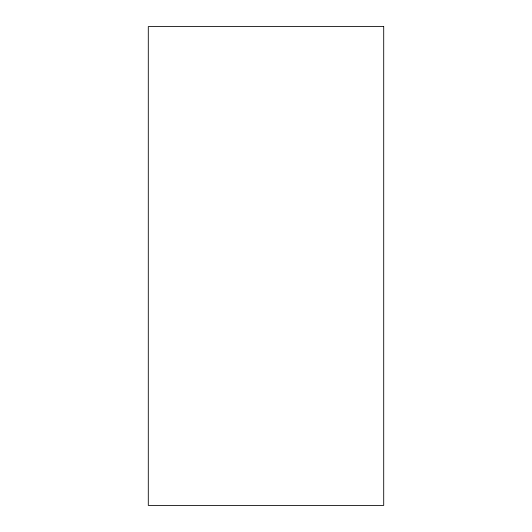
<?xml version="1.0" encoding="UTF-8"?>
<svg xmlns="http://www.w3.org/2000/svg" width="532" height="532" viewBox="0 0 532 532"><rect width="100%" height="100%" fill="white"/><g stroke="black" fill="none" stroke-linecap="round" stroke-linejoin="round"><path stroke-width="0.8" d="M383.705 26.6L148.295 26.6L148.295 505.4L383.705 505.4L383.705 26.6"/></g></svg>
